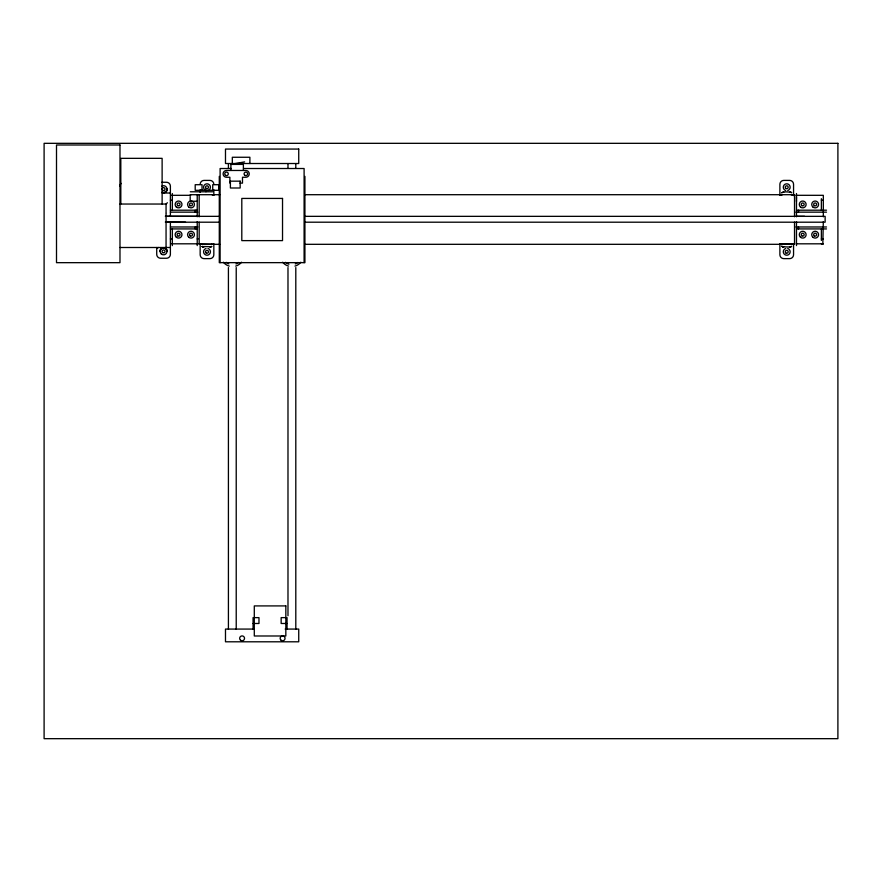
<?xml version="1.0" encoding="UTF-8"?>
<svg xmlns="http://www.w3.org/2000/svg" width="882" height="882" viewBox="0 0 882 882"><rect width="100%" height="100%" fill="white"/><g stroke="black" fill="none" stroke-linecap="round" stroke-linejoin="round"><path stroke-width="1.32" d="M796.479 201.515L796.479 200.203M796.479 199.519L796.479 196.763M159.94 250.808L159.896 251.414L159.94 250.808A3.66 3.66 0 0 1 167.161 250.808L167.216 251.414L167.161 250.808M167.161 189.707L167.216 189.112L167.161 189.707A3.66 3.66 0 0 1 162.079 192.463L162.453 192.596M156.72 248.029L158.506 247.5M167.194 189.476L166.367 191.46L164.647 192.596M159.907 251.039L160.745 249.066L162.453 247.919M779.953 195.286L782.268 194.801M213.709 243.994L211.559 244.226M793.458 243.873L780.008 243.994M166.059 212.738L166.059 204.04L167.371 202.728M781.496 192.86C784.407 190.644 793.502 193.004 790.371 192.188M782.014 192.541L783.789 192.122M783.789 246.905C777.99 245.946 789.996 247.82 791.419 246.475M791.683 246.332L790.371 246.839M791.11 246.618L789.644 246.905M207.987 190.545L208.758 190.17A3.418 3.418 0 0 0 209.596 185.022A3.418 3.418 0 0 0 204.392 185.022A3.418 3.418 0 0 0 205.23 190.17L206.002 190.545M206.002 248.481L205.23 248.856A3.418 3.418 0 0 0 204.392 254.005A3.418 3.418 0 0 0 209.596 254.005A3.418 3.418 0 0 0 208.758 248.856L207.987 248.481M787.714 190.545L788.475 190.17A3.418 3.418 0 0 0 789.324 185.022A3.418 3.418 0 0 0 784.109 185.022A3.418 3.418 0 0 0 784.958 190.17L785.719 190.545M785.719 248.481L784.958 248.856A3.418 3.418 0 0 0 784.109 254.005A3.418 3.418 0 0 0 789.324 254.005A3.418 3.418 0 0 0 788.475 248.856L787.714 248.481M230.908 170.469L230.908 164.394L244.612 161.88M209.927 246.905C215.682 246.706 197.204 246.287 203.334 246.839M212.088 194.801L213.764 195.286M822.829 243.807L823.325 221.58M821.616 243.807L823.325 243.818L796.259 243.818M791.165 194.801L793.48 195.286M823.082 243.807L821.374 243.807M230.908 164.394L243.377 164.394L243.377 170.469M231.338 168.517L220.114 168.517L220.114 262.649M243.52 168.517L304.103 168.517L304.103 262.649M161.792 182.265L166.489 182.265A3.903 3.903 0 0 1 170.391 186.179L170.391 216.189M239.959 183.114L242.484 183.114L242.484 177.26L245.858 177.26A3.396 3.396 0 0 0 249.242 173.864A3.396 3.396 0 0 0 245.858 170.469L226.509 170.469A3.396 3.396 0 0 0 223.113 173.864A3.396 3.396 0 0 0 226.509 177.26L229.871 177.26L229.871 183.114M190.314 191.78L212.727 191.78M162.189 193.015L170.391 193.015M190.192 194.713L219.85 194.702M305.293 194.702L794.528 194.702L794.528 216.763M171.362 195.319L190.688 195.308M795.994 195.308L823.325 195.319L823.325 216.862M170.391 200.203L172.343 200.203M821.374 200.203L823.325 200.203M190.192 201.25L197.226 201.25M119.985 204.04L166.059 204.04M170.391 210.203L197.226 210.192M796.479 210.192L826.511 210.192M170.391 212.154L197.811 212.154M795.906 212.154L826.511 212.154M197.91 216.322L165.331 216.222M796.303 216.322L804.56 216.322M165.728 216.344L219.386 216.344M304.698 216.344L825.133 216.344L825.133 222.198L304.698 222.198M165.728 222.198L219.386 222.198M170.391 226.972L197.811 226.972M795.906 226.972L826.511 226.972M170.391 228.923L197.226 228.923M796.479 228.923L826.511 228.923M170.391 238.923L172.343 238.923M197.226 238.923L198.207 238.923M821.374 238.923L823.325 238.923M171.692 243.807L198.207 243.807M211.448 244.226L200.28 243.994M219.85 244.314L199.178 244.314L199.178 222.187M305.293 244.314L794.528 244.314L794.528 222.132M119.985 247.5L170.391 247.5M253.068 623.486L258.977 623.486L258.977 617.632L253.068 617.632L253.068 629.075M287.058 623.486L281.149 623.486L281.149 617.632L287.058 617.632L287.058 629.075M253.972 629.075L225.483 629.075L225.483 641.798L298.733 641.798L298.733 629.075L285.162 629.075M165.331 222.077L185.529 222.187M789.644 192.122L791.463 192.563M204.062 246.905L202.287 246.475M202.606 246.618L202.243 246.453M164.647 247.919L166.367 249.066L167.194 251.039M781.97 246.453L783.249 246.872L781.496 246.155M791.11 192.397L791.683 192.695M821.374 198.693L821.374 210.192M821.374 228.923L821.374 240.422M798.508 210.192L798.508 212.154M798.508 226.972L798.508 228.923M796.479 193.522L796.479 216.763M796.479 221.58L796.479 245.593M793.557 195.584L793.557 184.305A3.903 3.903 0 0 0 789.644 180.402L783.789 180.402A3.903 3.903 0 0 0 779.886 184.305L779.886 195.143M793.557 243.542L793.557 254.722A3.903 3.903 0 0 1 789.644 258.624L783.789 258.624A3.903 3.903 0 0 1 779.886 254.722L779.886 243.884M304.918 176.378L304.918 262.649L219.287 262.649L219.287 176.378M295.801 163.6L295.801 168.12M295.801 267.588L295.801 629.307M287.984 163.6L287.984 168.12M287.984 267.588L287.984 615.746M249.893 163.512L249.893 157.261L232.319 157.261L232.319 163.512M236.222 267.588L236.222 629.307M228.416 163.6L228.416 168.12M228.416 267.588L228.416 629.307M213.83 189.718L213.83 195.143M213.83 243.884L213.83 254.722A3.903 3.903 0 0 1 209.927 258.624L204.062 258.624A3.903 3.903 0 0 1 200.159 254.722L200.159 243.542M212.727 190.314L212.727 184.702L218.802 184.702L218.802 190.314L195.198 190.314L195.198 184.702L202.033 184.702L202.033 190.314M205.947 190.314L205.947 191.78M200.159 189.718L200.159 192.43M199.178 194.702L199.178 216.84M197.226 194.856L197.226 216.74M197.226 221.58L197.226 245.593M195.209 210.192L195.209 212.154M195.209 226.972L195.209 228.923M190.192 196.565L190.192 200.28M172.343 193.522L172.343 210.203M172.343 228.923L172.343 245.615M170.391 221.58L170.391 254.336A3.903 3.903 0 0 1 166.489 258.25L160.623 258.25A3.903 3.903 0 0 1 156.72 254.336L156.72 247.5M166.059 213.411L166.059 247.5M162.123 204.04L162.123 158.341L120.812 158.341L120.812 204.04M300.839 262.219A11.72 11.72 0 0 1 294.974 266.099M288.524 266.099A11.72 11.72 0 0 1 282.648 262.219M297.829 262.472A9.768 9.768 0 0 1 295.294 263.927M288.954 264.192A9.768 9.768 0 0 1 285.503 262.34M241.569 262.219A11.72 11.72 0 0 1 235.703 266.099M229.254 266.099A11.72 11.72 0 0 1 223.378 262.219M238.559 262.472A9.768 9.768 0 0 1 236.023 263.927M228.769 263.872A9.768 9.768 0 0 1 226.233 262.34M119.985 186.179A3.903 3.903 0 0 1 121.154 183.39M161.737 186.212A3.418 3.418 0 0 1 166.974 188.957A3.418 3.418 0 0 1 162.001 192.155M213.83 184.305A3.903 3.903 0 0 0 209.927 180.402L204.062 180.402A3.903 3.903 0 0 0 200.159 184.305M211.702 246.475L210.291 246.883L211.702 246.475M837.9 143.325L44.1 143.325L44.1 738.675L837.9 738.675L837.9 143.325M119.985 144.99L56.503 144.99L56.503 262.671L119.985 262.671L119.985 144.99M298.733 149.058L225.483 149.058L225.483 163.512L298.733 163.512L298.733 149.058M240.169 181.163L230.4 181.163L230.4 187.998L240.169 187.998L240.169 181.163M282.527 198.428L241.8 198.428L241.8 240.621L282.527 240.621L282.527 198.428M285.834 605.912L254.292 605.912L254.292 635.988L285.834 635.988L285.834 605.912M281.126 640.288A2.437 2.437 0 0 0 285.018 638.656A2.437 2.437 0 0 0 281.656 636.098A2.437 2.437 0 0 0 281.126 640.288M240.61 640.288A2.437 2.437 0 0 0 244.512 638.656A2.437 2.437 0 0 0 241.15 636.098A2.437 2.437 0 0 0 240.61 640.288M244.964 175.397A1.775 1.775 0 0 0 247.621 173.864A1.775 1.775 0 0 0 244.964 172.332A1.775 1.775 0 0 0 244.964 175.397M225.616 175.397A1.775 1.775 0 0 0 228.284 173.864A1.775 1.775 0 0 0 225.616 172.332A1.775 1.775 0 0 0 225.616 175.397M162.817 190.38A1.466 1.466 0 0 0 165.022 189.112A1.466 1.466 0 0 0 162.817 187.833A1.466 1.466 0 0 0 162.817 190.38M162.619 252.539A1.466 1.466 0 0 0 165 251.657A1.466 1.466 0 0 0 163.038 250.036A1.466 1.466 0 0 0 162.619 252.539M161.373 254.038A3.418 3.418 0 0 0 166.919 251.987A3.418 3.418 0 0 0 162.365 248.206A3.418 3.418 0 0 0 161.373 254.038M812.906 237.258A3.418 3.418 0 0 0 818.507 235.329A3.418 3.418 0 0 0 814.031 231.448A3.418 3.418 0 0 0 812.906 237.258M800.459 237.258A3.418 3.418 0 0 0 806.06 235.329A3.418 3.418 0 0 0 801.595 231.448A3.418 3.418 0 0 0 800.459 237.258M812.906 207.027A3.418 3.418 0 0 0 818.507 205.098A3.418 3.418 0 0 0 814.031 201.217A3.418 3.418 0 0 0 812.906 207.027M800.459 207.027A3.418 3.418 0 0 0 806.06 205.098A3.418 3.418 0 0 0 801.595 201.217A3.418 3.418 0 0 0 800.459 207.027M814.307 235.869A1.466 1.466 0 0 0 816.611 234.81A1.466 1.466 0 0 0 814.527 233.344A1.466 1.466 0 0 0 814.307 235.869M801.859 235.869A1.466 1.466 0 0 0 804.163 234.81A1.466 1.466 0 0 0 802.091 233.344A1.466 1.466 0 0 0 801.859 235.869M814.307 205.638A1.466 1.466 0 0 0 816.611 204.58A1.466 1.466 0 0 0 814.527 203.114A1.466 1.466 0 0 0 814.307 205.638M801.859 205.638A1.466 1.466 0 0 0 804.163 204.58A1.466 1.466 0 0 0 802.091 203.114A1.466 1.466 0 0 0 801.859 205.638M785.983 188.505A1.466 1.466 0 0 0 788.177 187.238A1.466 1.466 0 0 0 785.983 185.97A1.466 1.466 0 0 0 785.983 188.505M785.884 252.991A1.466 1.466 0 0 0 788.177 251.91A1.466 1.466 0 0 0 786.094 250.466A1.466 1.466 0 0 0 785.884 252.991M206.267 188.505A1.466 1.466 0 0 0 208.461 187.238A1.466 1.466 0 0 0 206.267 185.97A1.466 1.466 0 0 0 206.267 188.505M206.068 252.925A1.466 1.466 0 0 0 208.439 252.02A1.466 1.466 0 0 0 206.465 250.422A1.466 1.466 0 0 0 206.068 252.925M176.356 207.05A3.418 3.418 0 0 0 181.924 205.054A3.418 3.418 0 0 0 177.414 201.228A3.418 3.418 0 0 0 176.356 207.05M188.792 207.05A3.418 3.418 0 0 0 194.371 205.054A3.418 3.418 0 0 0 189.862 201.228A3.418 3.418 0 0 0 188.792 207.05M176.356 237.28A3.418 3.418 0 0 0 181.924 235.285A3.418 3.418 0 0 0 177.414 231.459A3.418 3.418 0 0 0 176.356 237.28M188.792 237.28A3.418 3.418 0 0 0 194.371 235.285A3.418 3.418 0 0 0 189.862 231.459A3.418 3.418 0 0 0 188.792 237.28M177.723 235.869A1.466 1.466 0 0 0 180.027 234.81A1.466 1.466 0 0 0 177.955 233.344A1.466 1.466 0 0 0 177.723 235.869M190.159 235.869A1.466 1.466 0 0 0 192.463 234.81A1.466 1.466 0 0 0 190.391 233.344A1.466 1.466 0 0 0 190.159 235.869M177.723 205.638A1.466 1.466 0 0 0 180.027 204.58A1.466 1.466 0 0 0 177.955 203.114A1.466 1.466 0 0 0 177.723 205.638M190.159 205.638A1.466 1.466 0 0 0 192.463 204.58A1.466 1.466 0 0 0 190.391 203.114A1.466 1.466 0 0 0 190.159 205.638"/></g></svg>
